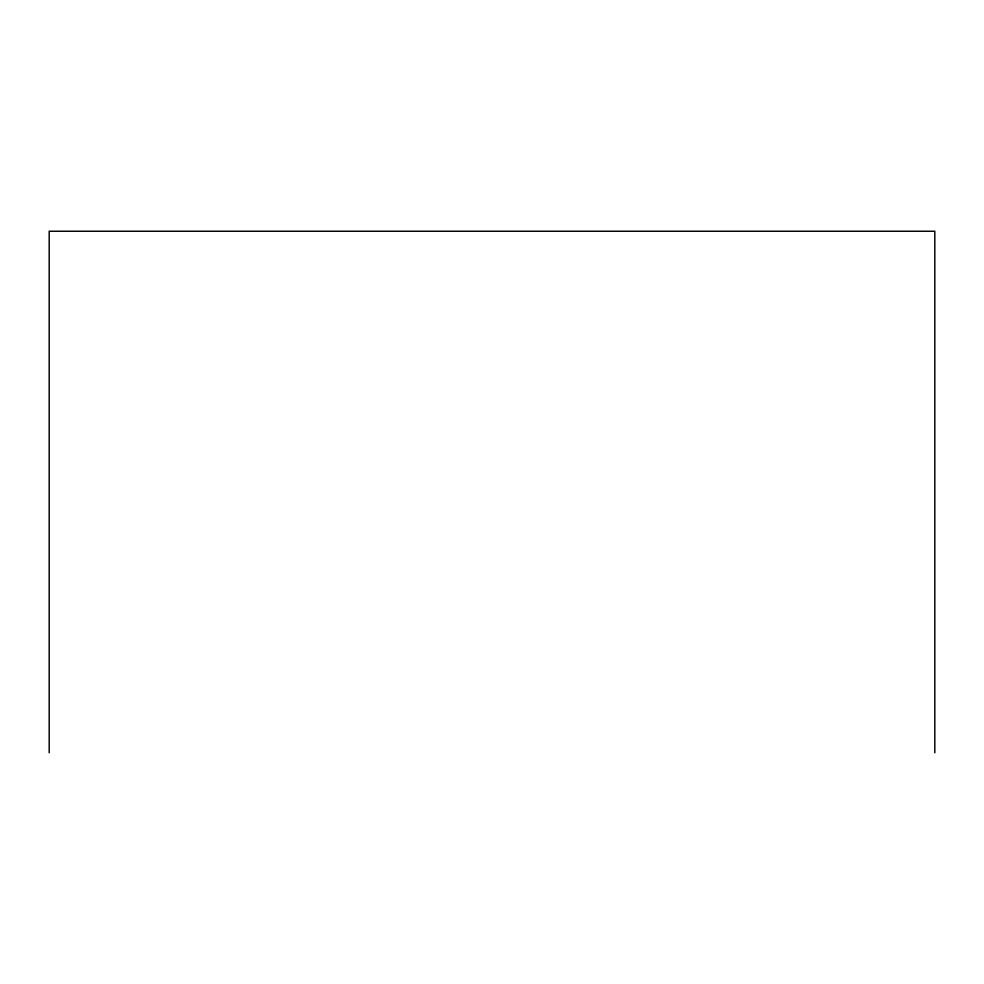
<?xml version="1.0" encoding="UTF-8"?>
<svg xmlns="http://www.w3.org/2000/svg" width="984" height="984" viewBox="0 0 984 984"><rect width="100%" height="100%" fill="white"/><g stroke="black" fill="none" stroke-linecap="round" stroke-linejoin="round"><path stroke-width="1.48" d="M934.8 752.76L934.8 231.24L49.2 231.24L49.2 752.76"/></g></svg>
